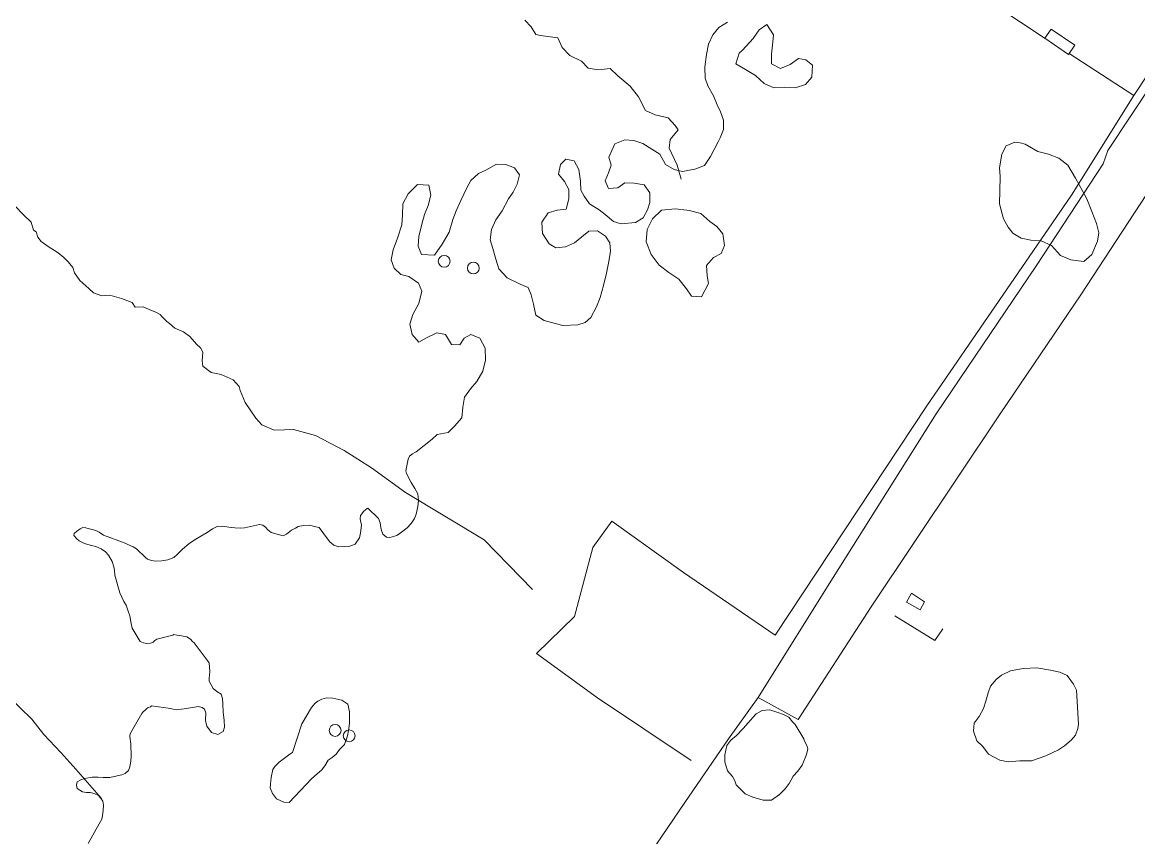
# Model space of a CAD drawing. Header units: metres. Extents: x 4652992 to 4879070, y 2074171 to 2309877.
# Drawn here: x 4653415.8 to 4653561.5, y 2306856.4 to 2306962.8 of the extents above; entities that cross this region are included whole.
import ezdxf

# ---------------------------------------------------------------- set-up
doc = ezdxf.new("R2010")
doc.units = ezdxf.units.M
doc.header["$MEASUREMENT"] = 0
doc.linetypes.add('DGN Style 3', pattern=[92.779933, 66.271381, -26.508552])
doc.layers.get('0').update_dxf_attribs({"color": 4, "lineweight": 0})
for name, color, linetype, lineweight in [('Level 1', 2, 'Continuous', 0), ('Level 20', 30, 'DGN Style 3', 0), ('Level 31', 38, 'Continuous', 0), ('Level 35', 4, 'Continuous', 0), ('Level 37', 3, 'Continuous', 0), ('Level 40', 1, 'Continuous', 0), ('Level 53', 5, 'Continuous', 0), ('Level 61', 4, 'Continuous', 0)]:
    doc.layers.add(name, color=color, linetype=linetype, lineweight=lineweight)

# ---------------------------------------------------------------- blocks, each defined once
blk = doc.blocks.new('POSTE')
at = {"color": 0, "linetype": 'ByBlock', "lineweight": -2}
blk.add_circle((0, 0), 0.77, dxfattribs=at)
blk = doc.blocks.new('POSTE_1')
at = {"layer": 'Level 61'}
blk.add_circle((-0.000047, -0.000019, -0.000024), 0.770001, dxfattribs=at)

msp = doc.modelspace()

# ---------------------------------------------------------------- linework, layer by layer
at = {"layer": 'Level 1'}
for points in [[(4653501.767482, 2306942.303868, 1410), (4653501.23521, 2306944.152928, 1409), (4653500.194962, 2306946.339692, 1408), (4653500.308429, 2306947.482933, 1407.58), (4653501.346673, 2306948.747328, 1407), (4653500.994524, 2306949.335823, 1406.16), (4653500.065511, 2306950.308874, 1406), (4653498.355507, 2306950.718276, 1405), (4653497.114154, 2306951.284626, 1404), (4653496.210972, 2306953.071961, 1403), (4653495.123081, 2306954.429357, 1402), (4653493.48488, 2306955.783831, 1401), (4653492.509734, 2306956.745278, 1400), (4653490.940791, 2306956.567556, 1399), (4653489.642916, 2306956.779027, 1398), (4653488.764572, 2306957.709262, 1397), (4653487.216065, 2306958.458768, 1396), (4653486.230887, 2306959.504098, 1395), (4653485.676472, 2306960.758747, 1394), (4653483.406194, 2306961.074449, 1392), (4653482.771519, 2306961.205312, 1391), (4653482.189799, 2306962.197313, 1389), (4653481.373913, 2306963.070052, 1387)], [(4653444.209902, 2306914.729128, 1388.2219), (4653444.095683, 2306915.276861, 1388), (4653443.286227, 2306916.140768, 1387.37), (4653441.710586, 2306916.850561, 1387), (4653440.431039, 2306917.07946, 1386.37), (4653439.320563, 2306917.910546, 1386), (4653439.241287, 2306918.623268, 1385.58), (4653439.316768, 2306919.731059, 1385.37), (4653439.04964, 2306920.289447, 1385), (4653438.514315, 2306920.768048, 1384.58), (4653437.660281, 2306921.775281, 1384), (4653436.816919, 2306922.387611, 1383.37), (4653435.698795, 2306922.882154, 1383), (4653434.969353, 2306923.495273, 1382.58), (4653434.658203, 2306923.7656, 1382), (4653434.02477, 2306924.34809, 1381), (4653433.7572, 2306924.645132, 1380.58), (4653433.191383, 2306924.949423, 1380), (4653432.648944, 2306925.169839, 1379.58), (4653431.537758, 2306925.669021, 1379), (4653430.505732, 2306925.634704, 1378.37), (4653430.118017, 2306926.22035, 1378), (4653428.711839, 2306926.726811, 1377), (4653427.181529, 2306927.176376, 1376), (4653426.142758, 2306927.114841, 1375.58), (4653425.087292, 2306927.477352, 1375), (4653424.465025, 2306928.06404, 1374.58), (4653423.273144, 2306929.102202, 1374), (4653422.577793, 2306930.082382, 1373.37), (4653422.371248, 2306930.807636, 1373), (4653421.75591, 2306931.537027, 1372.37), (4653421.198191, 2306932.107563, 1372), (4653420.462004, 2306932.693462, 1371.79), (4653419.143168, 2306933.5096, 1371), (4653418.259707, 2306934.189583, 1370.37), (4653417.818815, 2306934.744053, 1370), (4653417.598825, 2306935.462594, 1369.58), (4653417.255599, 2306935.67554, 1369), (4653416.915237, 2306936.716414, 1368), (4653415.883005, 2306937.718683, 1367), (4653414.88376, 2306938.728316, 1366)], [(4653482.339724, 2306888.785097, 1422.0696), (4653476.061226, 2306895.244334, 1416.2696), (4653465.802126, 2306901.430483, 1409), (4653461.364321, 2306904.651125, 1405), (4653457.766909, 2306906.913882, 1402), (4653454.055727, 2306908.893679, 1399), (4653451.172732, 2306909.671084, 1396), (4653450.008913, 2306909.591128, 1395), (4653448.642275, 2306909.5777, 1394), (4653447.037478, 2306910.266482, 1392), (4653446.273073, 2306911.113528, 1391), (4653444.876101, 2306913.173891, 1389), (4653444.209902, 2306914.729128, 1388.2219)], [(4653426.091677, 2306861.503115, 1404), (4653422.756899, 2306865.321474, 1398), (4653420.786684, 2306867.53229, 1395), (4653418.594301, 2306869.846926, 1392), (4653417.038698, 2306871.846682, 1390), (4653412.406679, 2306876.309878, 1387)]]:
    msp.add_polyline3d(points, dxfattribs=at)
at = {"layer": 'Level 20', "linetype": 'Continuous'}
msp.add_polyline3d([(4653511.811277, 2306874.674309, 1426.427242), (4653507.938301, 2306869.300905, 1426.427242), (4653502.228788, 2306861.005272, 1425.827243), (4653493.281059, 2306847.826135, 1424.827243)], dxfattribs=at)
at = {"layer": 'Level 31'}
msp.add_3dface([(4653552.312971, 2306958.586642, 1421.44375), (4653549.235019, 2306960.689361, 1421.275), (4653550.063343, 2306961.90186, 1421.28125), (4653553.140891, 2306959.798547, 1421.449997)], dxfattribs=at)
at = {"layer": 'Level 35', "flags": 128}
for points, elevation in [([(4653531.154784, 2306887.111674), (4653531.812851, 2306888.309745), (4653533.492717, 2306887.194416), (4653532.950562, 2306886.109735), (4653531.154784, 2306887.111674)], 1428.840386), ([(4653529.6238, 2306885.368308), (4653534.881553, 2306882.109474), (4653535.887668, 2306883.651981)], 1427.240386)]:
    msp.add_lwpolyline(points, dxfattribs=dict(at, elevation=elevation))
at = {"layer": 'Level 37'}
for points in [[(4653549.273735, 2306960.662912, 1420.38125), (4653526.321924, 2306975.893401, 1419.1625), (4653511.71421, 2306983.223781, 1412.3), (4653498.329446, 2306990.80107, 1406.325), (4653504.369879, 2307000.61351, 1404.2875), (4653508.960042, 2307005.859264, 1402.175), (4653512.733963, 2307011.086494, 1401.825), (4653517.959177, 2307007.835558, 1405.3875), (4653531.499058, 2306996.965899, 1414.2125), (4653540.129111, 2306990.883285, 1418.65), (4653553.119719, 2306982.11738, 1419.3625), (4653571.789964, 2306969.852316, 1420.125), (4653560.844537, 2306953.212479, 1421.3125)], [(4653533.816652, 2306912.732211, 1425.575), (4653552.710879, 2306940.208736, 1422.4625), (4653560.844537, 2306953.212479, 1421.3125), (4653552.389191, 2306958.698212, 1420.625)], [(4653503.044177, 2306866.475955, 1427.624226), (4653490.831403, 2306874.664924, 1427.624226), (4653482.873465, 2306880.442406, 1426.784226), (4653487.847448, 2306885.268832, 1426.784226), (4653490.227901, 2306894.278307, 1425.524226), (4653492.71558, 2306897.700024, 1425.524226), (4653502.058803, 2306890.981449, 1426.784226), (4653514.00564, 2306882.803485, 1427.624226), (4653533.816652, 2306912.732211, 1425.575)]]:
    msp.add_polyline3d(points, dxfattribs=at)
at = {"layer": 'Level 40', "color": 3, "flags": 128}
for points, elevation in [([(4653545.973537, 2306866.412825), (4653544.444, 2306866.286336), (4653543.335039, 2306866.530792), (4653541.87053, 2306867.317491), (4653541.137829, 2306868.290814), (4653540.360804, 2306869.042046), (4653539.91639, 2306870.299707), (4653540.004705, 2306871.323699), (4653540.647746, 2306872.224936), (4653541.201815, 2306873.26145), (4653541.511817, 2306874.235789), (4653541.84387, 2306875.320886), (4653542.131635, 2306876.183881), (4653542.884868, 2306877.059375), (4653543.571613, 2306877.601944), (4653544.723466, 2306878.156967), (4653546.406612, 2306878.478099), (4653548.15562, 2306878.552898), (4653549.948473, 2306878.270741), (4653551.165509, 2306878.000666), (4653552.117056, 2306877.55821), (4653552.936599, 2306876.451198), (4653553.357704, 2306875.663891), (4653553.628789, 2306871.207737), (4653553.518926, 2306870.653425), (4653553.232498, 2306869.790867), (4653552.636071, 2306869.112398), (4653551.796165, 2306868.371728), (4653551.000022, 2306867.852736), (4653549.340416, 2306867.06075), (4653547.480408, 2306866.428243), (4653545.973537, 2306866.412825)], 1433.165887), ([(4653514.589201, 2306862.045737), (4653513.537584, 2306861.280362), (4653512.448403, 2306861.319752), (4653511.130001, 2306861.708161), (4653510.11724, 2306862.129271), (4653509.448865, 2306862.773864), (4653508.952363, 2306863.281196), (4653508.761916, 2306863.821087), (4653508.47587, 2306864.381932), (4653507.826661, 2306865.122058), (4653507.465065, 2306866.297205), (4653507.447375, 2306867.197566), (4653507.698003, 2306868.437237), (4653508.234549, 2306869.115938), (4653508.962103, 2306869.752465), (4653509.842765, 2306870.653694), (4653510.493623, 2306871.406131), (4653511.125079, 2306872.06312), (4653511.526958, 2306872.571534), (4653512.310654, 2306872.995723), (4653513.322852, 2306873.071058), (4653514.353405, 2306872.74452), (4653515.097524, 2306872.481117), (4653515.822343, 2306872.122555), (4653516.29876, 2306871.520463), (4653516.622753, 2306871.150818), (4653517.746577, 2306869.312499), (4653517.803606, 2306869.101077), (4653518.165426, 2306868.42484), (4653518.279491, 2306868.001981), (4653518.126165, 2306867.240092), (4653517.55246, 2306865.87414), (4653516.998259, 2306865.10045), (4653516.367691, 2306864.442828), (4653515.870272, 2306863.457207), (4653515.334877, 2306862.778297), (4653514.589201, 2306862.045737)], 1429.550518)]:
    msp.add_lwpolyline(points, dxfattribs=dict(at, elevation=elevation))
at = {"layer": 'Level 40', "color": 3}
for points in [[(4653472.184456, 2306910.095522, 1415.8625), (4653473.156837, 2306911.161358, 1415.8375), (4653473.252977, 2306912.554542, 1415.8125), (4653473.497307, 2306913.883376, 1415.7625), (4653474.250658, 2306914.947695, 1415.775), (4653475.087792, 2306915.907992, 1415.9125), (4653475.860363, 2306917.273175, 1416), (4653476.233507, 2306918.681353, 1416.0125), (4653476.181417, 2306920.250026, 1415.9625), (4653475.498082, 2306921.585507, 1415.825), (4653474.299687, 2306922.047912, 1415.6125), (4653473.443058, 2306921.564727, 1415.275), (4653472.876457, 2306920.70437, 1414.825), (4653471.768397, 2306920.75553, 1414.5125), (4653471.020655, 2306922.051338, 1413.55), (4653469.867447, 2306922.252551, 1412.5875), (4653468.540592, 2306921.635355, 1411.8375), (4653467.522945, 2306921.05299, 1411.3375), (4653466.646468, 2306922.047175, 1411.1), (4653466.349654, 2306923.398409, 1411.0125), (4653466.742176, 2306924.662894, 1410.9625), (4653467.534045, 2306926.106663, 1410.9625), (4653467.900678, 2306927.710926, 1410.9625), (4653467.468696, 2306928.734341, 1410.925), (4653466.231508, 2306929.595274, 1410.675), (4653465.155573, 2306929.888549, 1410.4625), (4653464.285607, 2306930.686649, 1410.225), (4653463.930897, 2306931.802128, 1410.125), (4653464.194566, 2306933.098408, 1410.125), (4653464.760932, 2306934.625603, 1410.125), (4653465.295015, 2306936.355241, 1410.1), (4653465.410532, 2306937.604731, 1410), (4653465.416455, 2306939.075741, 1409.7625), (4653466.124618, 2306940.401252, 1409.7), (4653467.348195, 2306941.599582, 1409.725), (4653468.836343, 2306941.537981, 1410), (4653469.088048, 2306940.22566, 1410.35), (4653468.759972, 2306938.889708, 1410.55), (4653468.277234, 2306937.703049, 1410.8), (4653467.910483, 2306936.432206, 1411.0375), (4653467.543849, 2306934.827943, 1411.2625), (4653467.4219, 2306933.552258, 1411.5), (4653467.87322, 2306932.496288, 1411.85), (4653469.573966, 2306932.41001, 1411.975), (4653470.584866, 2306933.855296, 1411.8375), (4653471.479778, 2306935.384768, 1411.7), (4653471.968793, 2306937.04218, 1411.475), (4653472.387125, 2306938.189166, 1411.2875), (4653472.985772, 2306939.513918, 1410.75), (4653473.803334, 2306941.173607, 1410.1), (4653474.318354, 2306942.157822, 1409.8), (4653475.30368, 2306943.05377, 1409.4625), (4653476.256959, 2306943.485323, 1409.25), (4653477.654615, 2306944.279526, 1408.9125), (4653478.897961, 2306944.222766, 1408.7), (4653480.019044, 2306943.779438, 1408.825), (4653480.670018, 2306942.86868, 1409.0625), (4653480.374107, 2306941.663703, 1409.4625), (4653479.82045, 2306940.633457, 1409.85), (4653479.215212, 2306939.727068, 1410.1625), (4653478.397611, 2306938.178519, 1411.025), (4653477.563556, 2306937.018997, 1411.9125), (4653477.027333, 2306935.730446, 1412.2625), (4653476.81488, 2306934.417913, 1412.625), (4653477.165589, 2306933.273155, 1413.1), (4653477.587773, 2306931.860124, 1414.0125), (4653477.964492, 2306930.597551, 1414.8625), (4653479.053358, 2306929.438231, 1415.75), (4653480.750542, 2306928.630549, 1416.05), (4653481.793426, 2306928.178887, 1416.675), (4653482.195741, 2306927.244257, 1417.5375), (4653482.494743, 2306926.000812, 1418.175), (4653482.806853, 2306924.58702, 1419.2625), (4653483.895305, 2306923.873459, 1420.2), (4653485.313667, 2306923.496501, 1420.5875), (4653486.317537, 2306923.221563, 1420.8625), (4653488.285851, 2306923.294169, 1421.25), (4653489.217937, 2306923.621824, 1421.5375), (4653489.981378, 2306924.269524, 1421.7), (4653490.731194, 2306925.644771, 1421.875), (4653491.170348, 2306926.873653, 1421.7875), (4653491.615642, 2306928.46312, 1421.425), (4653492.002675, 2306930.039074, 1420.8625), (4653492.299089, 2306931.581625, 1420.175), (4653492.550349, 2306932.940314, 1419.5125), (4653492.458696, 2306934.021309, 1418.9125), (4653491.868695, 2306934.862867, 1417.85), (4653490.832054, 2306935.563675, 1417.2375), (4653489.724872, 2306935.529799, 1417.025), (4653488.799649, 2306934.782651, 1417.0125), (4653487.835621, 2306933.989347, 1417), (4653486.67059, 2306933.496198, 1416.925), (4653485.395176, 2306933.336608, 1416.75), (4653484.514072, 2306933.887718, 1416.25), (4653483.684056, 2306935.206156, 1415.6375), (4653483.559632, 2306936.71302, 1415.05), (4653484.380818, 2306937.931433, 1414.45), (4653485.565407, 2306938.280499, 1414.05), (4653486.750203, 2306938.406687, 1413.625), (4653487.105086, 2306939.739871, 1412.7625), (4653487.078042, 2306940.972085, 1412.375), (4653486.539645, 2306942.02377, 1411.9875), (4653485.7553, 2306942.96887, 1411.475), (4653486.006664, 2306944.216119, 1411.1375), (4653486.724744, 2306944.902838, 1410.9375), (4653487.806229, 2306944.72021, 1411.0125), (4653488.402991, 2306943.570599, 1411.325), (4653488.637487, 2306942.064495, 1411.625), (4653488.651527, 2306940.891189, 1412.325), (4653489.11845, 2306940.107778, 1412.9), (4653489.799276, 2306939.076744, 1413.45), (4653491.036712, 2306938.29866, 1413.8875), (4653491.820747, 2306937.68788, 1414.4375), (4653492.922307, 2306936.803972, 1415.35), (4653493.945633, 2306936.496391, 1415.75), (4653495.797319, 2306936.653411, 1416.0125), (4653496.800361, 2306937.269991, 1415.9875), (4653497.356247, 2306938.30302, 1415.7375), (4653497.679084, 2306939.281995, 1415.35), (4653497.65849, 2306940.540475, 1415.05), (4653496.919402, 2306941.557996, 1414.5625), (4653495.630673, 2306941.791633, 1414), (4653494.400412, 2306941.815904, 1413.5125), (4653493.500992, 2306941.173819, 1413.3375), (4653492.270835, 2306941.08665, 1412.9625), (4653491.836061, 2306942.112831, 1412.475), (4653492.281873, 2306943.145099, 1412.0875), (4653492.611161, 2306944.15034, 1411.8125), (4653492.338272, 2306945.164529, 1411.6125), (4653493.100678, 2306946.926627, 1411.1125), (4653494.408138, 2306947.440426, 1410.95), (4653495.567235, 2306947.35011, 1410.95), (4653496.739545, 2306946.978006, 1410.9625), (4653497.925169, 2306946.212675, 1411.2), (4653498.974711, 2306945.564399, 1411.525), (4653499.694654, 2306944.2452, 1412.35), (4653500.847819, 2306943.571419, 1413.05), (4653501.942308, 2306943.329884, 1413.55), (4653503.521933, 2306943.609573, 1414.075), (4653504.797037, 2306944.103483, 1414.5375), (4653505.605321, 2306945.269364, 1414.5875), (4653506.077142, 2306946.183816, 1414.625), (4653506.59422, 2306947.17069, 1414.7), (4653506.833304, 2306947.696768, 1414.75), (4653507.272562, 2306948.814211, 1415.4), (4653507.264973, 2306950.013783, 1415.475), (4653506.901362, 2306951.106008, 1415.475), (4653506.440786, 2306952.027124, 1415.325), (4653505.986453, 2306953.197386, 1414.9875), (4653505.234153, 2306954.496695, 1414.4625), (4653504.903002, 2306955.49737, 1414.1375), (4653504.843395, 2306956.932574, 1413.9875), (4653505.055538, 2306958.579427, 1413.875), (4653505.326254, 2306959.905475, 1414.175), (4653505.875481, 2306961.135118, 1414.475), (4653506.683972, 2306962.078119, 1415.1625), (4653507.82289, 2306962.800523, 1415.65)], [(4653511.167487, 2306960.681649, 1418.60625), (4653511.929764, 2306961.809903, 1418.55625), (4653512.936245, 2306962.494518, 1418.50625), (4653513.796677, 2306961.132213, 1418.51875), (4653513.692759, 2306959.814884, 1418.49375), (4653513.562891, 2306958.613547, 1418.49375), (4653513.560841, 2306957.380823, 1418.59375), (4653514.71236, 2306956.769189, 1418.78125), (4653515.968569, 2306957.255454, 1418.93125), (4653517.089508, 2306958.076393, 1419.35625), (4653518.041655, 2306957.869983, 1419.61875), (4653518.899771, 2306957.165968, 1419.74375), (4653518.822189, 2306955.622932, 1419.76875), (4653517.963566, 2306954.655362, 1419.68125), (4653516.636961, 2306954.213789, 1419.48125), (4653515.302132, 2306954.294931, 1419.24375), (4653513.852846, 2306954.23975, 1419.04375), (4653512.605753, 2306954.792639, 1418.95625), (4653511.45269, 2306955.843132, 1418.90625), (4653510.147404, 2306956.602147, 1418.85625), (4653508.893245, 2306957.348606, 1418.85625), (4653509.341693, 2306958.745761, 1418.84375), (4653509.761755, 2306959.135899, 1418.83125), (4653511.167487, 2306960.681649, 1418.60625)], [(4653548.293269, 2306945.930987, 1425.0875), (4653549.693816, 2306945.587008, 1425.2875), (4653551.044897, 2306945.036925, 1425.575), (4653552.226836, 2306944.119158, 1425.825), (4653553.197813, 2306942.434754, 1426.2625), (4653554.181889, 2306940.692569, 1426.8), (4653554.709398, 2306939.744561, 1426.975), (4653555.343154, 2306938.115697, 1427.275), (4653555.963812, 2306936.544614, 1427.5125), (4653556.264335, 2306935.324973, 1427.625), (4653556.106497, 2306934.217908, 1427.7), (4653555.33645, 2306932.470034, 1427.675), (4653554.31282, 2306931.57561, 1427.6125), (4653552.614346, 2306931.801788, 1427.475), (4653551.263265, 2306932.351871, 1427.3125), (4653550.072216, 2306933.681101, 1427.0625), (4653548.758966, 2306934.276456, 1426.95), (4653547.404628, 2306934.36355, 1426.9375), (4653546.144502, 2306934.618478, 1426.8625), (4653545.034236, 2306935.273106, 1426.6625), (4653544.444164, 2306936.07279, 1426.4625), (4653543.833347, 2306937.123105, 1426.2625), (4653543.31162, 2306939.106397, 1425.8625), (4653543.363942, 2306940.785011, 1425.5375), (4653543.383153, 2306942.66273, 1425.15), (4653543.305627, 2306943.800319, 1424.975), (4653543.624229, 2306945.577225, 1424.6625), (4653544.182583, 2306946.667767, 1424.6125), (4653545.317181, 2306947.125712, 1424.625), (4653545.997807, 2306947.040393, 1424.6625), (4653546.659884, 2306946.877785, 1424.7125), (4653548.293269, 2306945.930987, 1425.0875)], [(4653504.339445, 2306937.817116, 1418.88125), (4653505.504194, 2306936.78434, 1418.90625), (4653506.411104, 2306936.146598, 1418.90625), (4653507.20974, 2306935.176341, 1418.94375), (4653507.412723, 2306933.662029, 1419.00625), (4653506.991755, 2306932.60527, 1419.09375), (4653505.991587, 2306932.077932, 1419.13125), (4653505.063316, 2306931.063199, 1419.36875), (4653505.137524, 2306929.691111, 1419.80625), (4653505.307012, 2306928.709995, 1420.08125), (4653504.419165, 2306926.966958, 1420.40625), (4653503.128531, 2306927.03609, 1420.45625), (4653502.464733, 2306928.000775, 1420.44375), (4653501.434244, 2306929.249153, 1420.34375), (4653500.128594, 2306930.150849, 1420.23125), (4653498.887042, 2306931.092021, 1420.14375), (4653497.836919, 2306932.483377, 1419.96875), (4653497.203435, 2306934.13132, 1419.79375), (4653497.327586, 2306935.758485, 1419.59375), (4653498.017364, 2306937.13586, 1419.36875), (4653499.189325, 2306938.256362, 1419.25625), (4653500.97369, 2306938.424834, 1419.21875), (4653502.514944, 2306938.266362, 1419.20625), (4653502.803965, 2306938.222826, 1419.14375), (4653504.339445, 2306937.817116, 1418.88125)], [(4653472.184456, 2306910.095522, 1415.8625), (4653471.3601, 2306909.273941, 1416.6404), (4653469.938451, 2306908.998186, 1416.6404), (4653469.27763, 2306908.413038, 1416.6404), (4653467.162307, 2306906.74488, 1415.2452), (4653467.000829, 2306906.664025, 1415.2452), (4653466.682571, 2306906.495515, 1415.2452), (4653466.304359, 2306906.175702, 1415.2452), (4653466.126501, 2306905.805869, 1415.2452), (4653465.937871, 2306904.922747, 1415.2452), (4653465.822597, 2306904.251391, 1415.2452), (4653465.905218, 2306903.908906, 1415.2452), (4653466.115127, 2306903.52401, 1415.2452), (4653466.274602, 2306903.239673, 1415.2452), (4653466.53279, 2306902.762835, 1415.2452), (4653467.010245, 2306901.957441, 1415.2452), (4653467.396947, 2306901.254778, 1415.2452), (4653467.501229, 2306900.406155, 1415.2452), (4653467.382821, 2306899.596556, 1415.2452), (4653467.182745, 2306898.615072, 1415.2452), (4653466.975223, 2306898.055232, 1415.2452), (4653466.533759, 2306897.409061, 1415.2452), (4653466.01629, 2306896.808594, 1415.2452), (4653465.268069, 2306896.252177, 1415.2452), (4653464.659483, 2306895.840685, 1415.2452), (4653463.750486, 2306895.551186, 1415.2452), (4653463.31941, 2306895.617528, 1415.2452), (4653462.819641, 2306896.009157, 1415.2452), (4653462.64259, 2306896.479823, 1415.2452), (4653462.574045, 2306896.862477, 1415.2452), (4653462.459737, 2306897.475587, 1415.2452), (4653462.262377, 2306898.051279, 1415.2452), (4653460.88969, 2306899.408286, 1413.4452), (4653460.786555, 2306899.357504, 1413.4452), (4653460.33269, 2306899.020286, 1413.4452), (4653459.92421, 2306898.441712, 1413.4452), (4653459.861553, 2306898.010675, 1413.4452), (4653460.030442, 2306897.165339, 1413.4452), (4653459.923602, 2306896.155728, 1413.4452), (4653459.787848, 2306895.509731, 1413.4452), (4653459.218604, 2306894.704798, 1413.4452), (4653458.514373, 2306894.44876, 1413.4452), (4653457.859603, 2306894.391017, 1413.4452), (4653457.102863, 2306894.365922, 1413.4452), (4653456.442207, 2306894.547298, 1413.4452), (4653455.909755, 2306895.002178, 1413.4452), (4653455.457062, 2306895.579309, 1413.4452), (4653454.508656, 2306896.880827, 1411.0452), (4653454.091878, 2306896.973028, 1411.0452), (4653453.259476, 2306897.157175, 1411.0452), (4653452.477072, 2306897.113514, 1411.0452), (4653451.799067, 2306897.008818, 1411.0452), (4653451.439068, 2306896.800735, 1411.0452), (4653450.923969, 2306896.520515, 1411.0452), (4653450.703447, 2306896.333802, 1411.0452), (4653450.272094, 2306895.99506, 1411.0452), (4653449.826848, 2306895.801269, 1411.0452), (4653448.238202, 2306896.212625, 1410.0452), (4653447.832769, 2306896.568651, 1410.0452), (4653447.516098, 2306896.913269, 1410.0452), (4653447.162381, 2306897.16496, 1410.0452), (4653446.733547, 2306897.25976, 1410.0452), (4653444.754636, 2306896.841585, 1408.4452), (4653444.298185, 2306896.798936, 1408.4452), (4653443.505079, 2306896.842429, 1408.4452), (4653442.744432, 2306896.935605, 1408.4452), (4653441.903946, 2306897.036959, 1408.4452), (4653441.216709, 2306896.995993, 1408.4452), (4653440.576463, 2306896.702357, 1408.4452), (4653439.891325, 2306896.237364, 1408.4452), (4653439.060461, 2306895.724333, 1408.4452), (4653438.197175, 2306895.233032, 1408.4452), (4653437.51232, 2306894.750881, 1408.4452), (4653436.696577, 2306894.050684, 1408.4452), (4653436.049554, 2306893.387746, 1408.4452), (4653435.530761, 2306892.935315, 1408.4452), (4653434.758656, 2306892.654864, 1408.4452), (4653434.006859, 2306892.528099, 1408.4452), (4653433.138824, 2306892.473847, 1408.4452), (4653432.637294, 2306892.553285, 1408.4452), (4653432.112806, 2306892.739888, 1408.4452), (4653431.859629, 2306892.963301, 1408.4452), (4653430.688561, 2306894.067896, 1407.0452), (4653430.240626, 2306894.342367, 1407.0452), (4653429.554238, 2306894.6691, 1407.0452), (4653429.187528, 2306894.826094, 1407.0452), (4653426.355674, 2306895.860022, 1405.0452), (4653425.786361, 2306896.26967, 1405.0452), (4653425.445885, 2306896.414861, 1405.0452), (4653424.951819, 2306896.617596, 1405.0452), (4653424.51795, 2306896.716796, 1405.0452), (4653424.062552, 2306896.817165, 1405.0452), (4653423.687421, 2306896.863035, 1405.0452), (4653423.340288, 2306896.707535, 1405.0452), (4653422.848731, 2306896.336059, 1405.0452), (4653422.562406, 2306896.075307, 1405.0452), (4653422.511772, 2306895.834034, 1405.0452), (4653422.897807, 2306895.375007, 1405.0452), (4653423.208284, 2306895.140994, 1405.0452), (4653423.903765, 2306894.779262, 1405.0452), (4653424.652376, 2306894.546356, 1405.0452), (4653425.364839, 2306894.385806, 1405.0452), (4653426.060235, 2306894.083876, 1405.0452), (4653426.642592, 2306893.692187, 1405.0452), (4653427.024832, 2306893.248694, 1405.0452), (4653427.512758, 2306892.44639, 1405.0452), (4653427.712276, 2306891.724858, 1405.0452), (4653427.805478, 2306891.268765, 1405.0452), (4653427.86075, 2306890.661878, 1405.0452), (4653428.493238, 2306888.345048, 1406.6452), (4653428.773151, 2306887.791241, 1406.6452), (4653429.048587, 2306887.230264, 1406.6452), (4653429.311448, 2306886.718426, 1406.6452), (4653429.606059, 2306885.966546, 1406.6452), (4653429.802306, 2306885.363934, 1406.6452), (4653429.973373, 2306884.339021, 1406.6452), (4653430.135725, 2306883.721367, 1406.6452), (4653431.162476, 2306881.980378, 1409.2452), (4653431.604842, 2306881.814312, 1409.2452), (4653431.98009, 2306881.730207, 1409.2452), (4653432.505297, 2306881.769449, 1409.2452), (4653432.871669, 2306881.910786, 1409.2452), (4653433.091304, 2306882.126788, 1409.2452), (4653433.332967, 2306882.282464, 1409.2452), (4653435.426611, 2306882.811768, 1413.0452), (4653435.534754, 2306882.9126, 1413.0452), (4653435.922806, 2306882.827497, 1413.0452), (4653436.567217, 2306882.729799, 1413.0452), (4653437.251787, 2306882.60603, 1413.0452), (4653437.725287, 2306882.323779, 1413.0452), (4653437.968078, 2306881.982931, 1413.0452), (4653438.224854, 2306881.827779, 1413.0452), (4653440.150573, 2306879.19802, 1416.6452), (4653440.21812, 2306878.636728, 1416.6452), (4653440.241333, 2306878.09789, 1416.6452), (4653440.159031, 2306877.199995, 1416.6452), (4653440.180043, 2306876.841775, 1416.6452), (4653440.705936, 2306875.864546, 1416.6452), (4653441.161736, 2306875.473334, 1416.6452), (4653441.70813, 2306875.115319, 1416.6452), (4653441.921466, 2306874.558321, 1416.6452), (4653441.965108, 2306873.82107, 1416.6452), (4653442.000427, 2306872.792233, 1416.6452), (4653442.110022, 2306871.677802, 1416.6452), (4653442.169094, 2306870.812145, 1416.6452), (4653441.968349, 2306870.257076, 1416.6452), (4653441.283321, 2306869.859333, 1416.6452), (4653440.448939, 2306870.124956, 1416.6452), (4653439.856247, 2306870.961637, 1416.6452), (4653439.668159, 2306871.674777, 1416.6452), (4653439.735177, 2306872.679869, 1416.6452), (4653439.568166, 2306873.171478, 1416.6452), (4653439.256577, 2306873.404332, 1416.6452), (4653438.733313, 2306873.525467, 1416.6452), (4653438.015765, 2306873.402241, 1416.6452), (4653437.429817, 2306873.27977, 1416.6452), (4653436.908538, 2306873.207289, 1416.6452), (4653435.854801, 2306873.102093, 1416.6452), (4653435.471299, 2306873.181708, 1416.6452), (4653435.099024, 2306873.26298, 1416.6452), (4653432.625558, 2306873.592364, 1412.4452), (4653432.527817, 2306873.47116, 1412.4452), (4653432.223655, 2306873.368237, 1412.4452), (4653431.994062, 2306873.223265, 1412.4452), (4653431.851256, 2306873.102301, 1412.4452), (4653431.521236, 2306872.769233, 1412.4452), (4653431.390983, 2306872.597885, 1412.4452), (4653429.88009, 2306870.060785, 1410.6452), (4653429.823273, 2306869.788715, 1410.6452), (4653429.818434, 2306869.597099, 1410.6452), (4653429.929531, 2306868.669314, 1410.6452), (4653429.992404, 2306867.042041, 1410.6452), (4653429.957976, 2306866.396165, 1410.6452), (4653429.819769, 2306865.639635, 1410.6452), (4653429.615038, 2306865.181588, 1410.6452), (4653429.18189, 2306864.77979, 1410.6452), (4653428.765492, 2306864.585075, 1410.6452), (4653428.158855, 2306864.469991, 1410.6452), (4653427.209182, 2306864.240441, 1410.6452), (4653426.345856, 2306864.261898, 1410.6452), (4653425.664622, 2306864.305673, 1410.6452), (4653424.874348, 2306864.320383, 1410.6452), (4653423.882539, 2306864.121226, 1410.6452), (4653423.404144, 2306863.969535, 1410.6452), (4653422.941765, 2306863.678013, 1410.6452), (4653422.848735, 2306863.276854, 1410.6452), (4653422.922964, 2306862.815634, 1410.6452), (4653423.616527, 2306862.389683, 1410.6452), (4653424.153476, 2306862.28131, 1410.6452), (4653424.628425, 2306862.302197, 1410.6452), (4653425.164251, 2306862.189703, 1410.6452), (4653425.706464, 2306861.927423, 1410.6452), (4653426.002269, 2306861.59932, 1410.6452), (4653426.290788, 2306861.167647, 1410.6452), (4653426.37407, 2306860.662532, 1410.6452), (4653426.330808, 2306860.009206, 1410.6452), (4653426.249545, 2306859.235008, 1410.6452), (4653426.168963, 2306858.83813, 1410.6452), (4653425.79092, 2306858.232329, 1410.6452), (4653424.369702, 2306855.629564, 1413.2452)], [(4653453.535298, 2306864.086418, 1426.750517), (4653450.589706, 2306860.97281, 1424.550518), (4653449.927441, 2306861.04225, 1424.550518), (4653448.964388, 2306861.47539, 1424.550518), (4653448.434958, 2306862.187144, 1424.550518), (4653448.136212, 2306862.923299, 1424.550518), (4653448.152961, 2306863.367068, 1424.550518), (4653448.258419, 2306864.238859, 1424.550518), (4653448.480166, 2306865.30884, 1424.550518), (4653448.712753, 2306865.705417, 1424.550518), (4653449.277404, 2306866.253158, 1424.550518), (4653449.985788, 2306866.769418, 1424.550518), (4653450.694004, 2306867.285555, 1424.550518), (4653451.040669, 2306867.507938, 1424.550518), (4653452.251297, 2306871.271913, 1426.750517), (4653453.509486, 2306873.371298, 1426.750517), (4653453.999722, 2306873.931645, 1426.750517), (4653454.359543, 2306874.223737, 1426.750517), (4653454.862498, 2306874.484428, 1426.750517), (4653455.493856, 2306874.642768, 1426.750517), (4653456.310463, 2306874.61216, 1426.750517), (4653457.455328, 2306874.361308, 1426.750517), (4653458.240533, 2306873.81857, 1426.750517), (4653458.479278, 2306872.802417, 1426.750517), (4653458.475842, 2306872.061668, 1426.750517), (4653458.472406, 2306871.320851, 1426.750517), (4653458.353465, 2306870.382723, 1426.750517), (4653458.206919, 2306869.673026, 1426.750517), (4653457.829281, 2306868.568601, 1426.750517), (4653457.166995, 2306867.89709, 1426.750517), (4653456.748657, 2306867.320553, 1426.750517), (4653456.201724, 2306866.846191, 1426.750517), (4653455.684043, 2306866.513797, 1426.750517), (4653455.2361, 2306865.794906, 1426.750517), (4653454.817441, 2306865.217976, 1426.750517), (4653454.270121, 2306864.743237, 1426.750517), (4653453.535298, 2306864.086418, 1426.750517)]]:
    msp.add_polyline3d(points, dxfattribs=at)
at = {"layer": 'Level 53', "color": 212}
for points in [[(4653557.433219, 2306946.068412, 1420.418724), (4653580.995528, 2306981.635233, 1417.234952), (4653600.285773, 2307008.919174, 1415.284952), (4653608.788126, 2307021.395772, 1414.534952), (4653615.847243, 2307033.017714, 1413.609952)], [(4653535.030994, 2306911.687, 1423.928882), (4653548.149929, 2306931.070874, 1422.131224), (4653556.83082, 2306944.295519, 1420.831224), (4653557.433219, 2306946.068412, 1420.418724)], [(4653543.386363, 2306911.687, 1423.496519), (4653553.907786, 2306927.232922, 1422.057874), (4653562.488523, 2306940.304989, 1420.757874), (4653563.400812, 2306941.510766, 1420.345374)], [(4653535.030994, 2306911.687, 1424.012502), (4653520.864425, 2306889.163877, 1426.154676), (4653511.811277, 2306874.674309, 1426.404599), (4653517.014697, 2306871.819173, 1426.326592), (4653526.566614, 2306886.522523, 1426.236957), (4653543.386363, 2306911.687, 1423.744497)]]:
    msp.add_polyline3d(points, dxfattribs=at)

# ---------------------------------------------------------------- block references
at = {"layer": 'Level 61'}
for p in [(4653470.83335, 2306931.59915, 1410.475), (4653474.64125, 2306930.71665, 1412.1)]:
    msp.add_blockref('POSTE_1', p, dxfattribs=at)
at = {"layer": 'Level 61', "zscale": 0.1}
for p in [(4653456.60495, 2306870.395778, 1423.827243), (4653458.440932, 2306869.693912, 1424.827243)]:
    msp.add_blockref('POSTE', p, dxfattribs=at)

doc.saveas('drawing.dxf')
